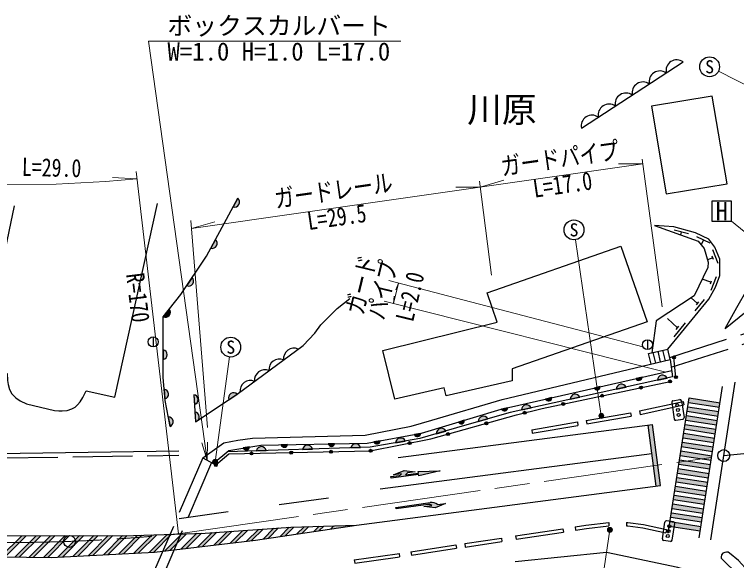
# Model space of a CAD drawing. Units: millimetres at full size, sheet at 1:1000; details may follow other scales. Extents: x 40000 to 680000, y 20000 to 380000.
# Drawn here: x 263454 to 336214, y 259989 to 315000 of the extents above; entities that cross this region are included whole.
import ezdxf
from ezdxf.enums import TextEntityAlignment as Align

# ---------------------------------------------------------------- set-up
doc = ezdxf.new("R2010")
doc.units = ezdxf.units.MM
doc.header["$LTSCALE"] = 1000
doc.linetypes.add('CHAIN', pattern=[18.5, 12, -1.5, 3.5, -1.5])
doc.linetypes.add('DASHED', pattern=[7.5, 6, -1.5])
for name, color, linetype, lineweight in [('M-BGD', 7, 'Continuous', 25), ('M-BMK', 2, 'CHAIN', 13), ('M-BMK-SRVR', 3, 'Continuous', 25), ('M-STR-HTXT', 7, 'Continuous', 13), ('M-STR-STRC', 7, 'Continuous', 25)]:
    doc.layers.add(name, color=color, linetype=linetype, lineweight=lineweight)
doc.layers.add('M-BMK-HTXT', color=7, linetype='Continuous')
doc.styles.add('ＭＳ ゴシック', font='')
doc.styles.get('ＭＳ ゴシック').set_extended_font_data('MS Gothic')

# ---------------------------------------------------------------- blocks, each defined once
blk = doc.blocks.new('open_arrow')
at = {"color": 0, "linetype": 'Continuous', "lineweight": -2}
blk.add_lwpolyline([(7.5, 1.25), (0, 0), (7.5, -1.25)], dxfattribs=at)

msp = doc.modelspace()

# ---------------------------------------------------------------- hatches: boundary and pattern name
at = {"layer": 'M-BGD'}
for points in [[(285954, 296485, -0.82183), (285481, 295614)], [(283699, 292331, -0.82183), (283226, 291461)], [(281363, 288508, -0.82183), (280815, 287682)], [(279046, 285320, -0.82183), (278426, 284547)], [(278440, 281221, -0.82183), (278444, 280230)], [(329751, 280451, -1), (330051, 280451, -0.41421), (329901, 280301, -0.41421)], [(326086, 278331), (326696, 278470, -0.84072)], [(328256, 278151, -0.82183), (329224, 278362)], [(329369, 277996, -0.41421), (329485, 278174, -0.41421), (329663, 278058, -1)], [(329956, 278461, -1), (330256, 278461, -0.41421), (330106, 278311, -0.41421)], [(278540, 277252, -0.82183), (278613, 276264)], [(321857, 277370), (322467, 277508, -0.84072)], [(324106, 277245, -0.82183), (325074, 277456)], [(326439, 277380, -0.41421), (326555, 277558, -0.41421), (326733, 277442, -1)], [(281517, 276686, -0.82183), (281585, 275698)], [(285064, 276194, -0.82183), (285888, 276745)], [(319460, 276231, -0.82183), (320428, 276442)], [(322525, 276558, -0.41421), (322641, 276736, -0.41421), (322818, 276620, -1)], [(316974, 276260), (317585, 276398, -0.84072)], [(318610, 275735, -0.41421), (318726, 275913, -0.41421), (318904, 275797, -1)], [(312536, 275251), (313147, 275389, -0.84072)], [(314545, 275158, -0.82183), (315513, 275369)], [(278949, 274462, -0.82183), (279140, 273490)], [(281636, 274971, -0.82183), (281704, 273982)], [(310193, 273980, -0.82183), (311145, 274255)], [(314712, 274841, -1), (315003, 274913, -0.41421), (314894, 274731, -0.41421)], [(308182, 273937), (308781, 274119, -0.84072)], [(310857, 273774, -1), (311146, 273856, -0.41421), (311043, 273671, -0.41421)], [(306933, 273038, 0.82183), (305981, 272763)], [(307008, 272688, -1), (307297, 272769, -0.41421), (307193, 272584, -0.41421)], [(301854, 271845, -0.82183), (302830, 272017)], [(303755, 272686), (304371, 272798, -0.84072)], [(286514, 271330), (287132, 271432, -0.84072)], [(287832, 271041, -0.82183), (288823, 271071)], [(290336, 271659), (290962, 271671, -0.84072)], [(292480, 271184, -0.82183), (293471, 271215)], [(295077, 271749), (295703, 271761, -0.84072)], [(297345, 271334, -0.82183), (298335, 271365)], [(299677, 271945), (300292, 272057, -0.84072)], [(303114, 271786, -1), (303408, 271844, -0.41421), (303290, 271668, -0.41421)], [(287190, 270772, -0.41421), (287337, 270926, -0.41421), (287490, 270779, -1)], [(291189, 270858, -1), (291489, 270865, -0.41421), (291343, 270712, -0.41421)], [(295188, 270944, -1), (295488, 270951, -0.41421), (295342, 270798, -0.41421)], [(299189, 271014, -1), (299484, 271072, -0.41421), (299365, 270896, -0.41421)], [(283595, 269614, -1), (283895, 269620, -0.41421), (283748, 269467, -0.41421)]]:
    msp.add_hatch(color=256, dxfattribs=at).paths.add_polyline_path(points)
at = {"layer": 'M-STR-HTXT'}
for points in [[(322736, 274759, -0.41421), (322784, 274409, -0.41421), (322434, 274361, -1)], [(283875, 270077, -0.41421), (283825, 269728, -0.41421), (283475, 269779, -1)], [(323246, 262930, -1), (323651, 263222, -0.41421), (323595, 262873, -0.41421)]]:
    msp.add_hatch(color=256, dxfattribs=at).paths.add_polyline_path(points)
at = {"layer": 'M-STR-STRC'}
for points in [[(334551, 275883), (331438, 276365), (331369, 275920), (334482, 275438)], [(331300, 275476), (331231, 275031), (334344, 274549), (334413, 274993)], [(331163, 274586), (331094, 274142), (334207, 273659), (334275, 274104)], [(327750, 273697), (327304, 273639), (328103, 267491), (328550, 267549)], [(331025, 273697), (330956, 273252), (334069, 272770), (334138, 273215)], [(330887, 272807), (330818, 272363), (333931, 271880), (334000, 272325)], [(330749, 271918), (330680, 271473), (333793, 270991), (333862, 271436)], [(330611, 271029), (330542, 270584), (333655, 270102), (333724, 270546)], [(330474, 270139), (330405, 269695), (333518, 269212), (333586, 269657)], [(330336, 269250), (330267, 268805), (333380, 268323), (333449, 268768)], [(304176, 268658), (304195, 268509), (306348, 269016), (304137, 268955), (304157, 268807), (302868, 268639, 0.06275), (303046, 268814), (303840, 268917), (302710, 269072), (301658, 268633), (302452, 268736, -0.13953), (302244, 268558), (301380, 268446), (301399, 268297)], [(330198, 268361), (330129, 267916), (333242, 267434), (333311, 267878)], [(330060, 267471), (329991, 267026), (333104, 266544), (333173, 266989)], [(333035, 266099), (329922, 266582), (329853, 266137), (332966, 265655)], [(306093, 265635), (306885, 265748), (305839, 265295), (304708, 265436), (305499, 265550, 0.20151), (305125, 265647), (301915, 265187), (301893, 265335), (305344, 265830, -0.20151)], [(332897, 265210), (329785, 265692), (329716, 265248), (332829, 264765)], [(329647, 264803), (329578, 264358), (332691, 263876), (332760, 264321)], [(293113, 263411), (292648, 263396), (291918, 262666), (292447, 262745)], [(294611, 263459), (294146, 263444), (293624, 262922), (294153, 263001)], [(297913, 263564), (295644, 263492), (295329, 263177)], [(329509, 263914), (329440, 263469), (332553, 262987), (332622, 263431)], [(280796, 262694), (280330, 262678), (278618, 260965), (279128, 261026)], [(282300, 262748), (281833, 262731), (280261, 261159), (280771, 261219)], [(283844, 262842), (283361, 262809), (281905, 261353), (282415, 261413)], [(285400, 262948), (284917, 262915), (283548, 261546), (284059, 261606)], [(286957, 263055), (286474, 263022), (285192, 261740), (285702, 261800)], [(288514, 263162), (288031, 263129), (286836, 261934), (287346, 261994)], [(290071, 263269), (289587, 263235), (288507, 262155), (289036, 262234)], [(291615, 263363), (291300, 263353), (291144, 263342), (290213, 262411), (290742, 262490)], [(264645, 262493), (264194, 262492), (262061, 260359), (262506, 260354)], [(266096, 262494), (265646, 262494), (263496, 260344), (263941, 260339)], [(267548, 262496), (267097, 262495), (264930, 260328), (265376, 260324)], [(268999, 262497), (268549, 262497), (266365, 260313), (266810, 260308)], [(270451, 262499), (270000, 262498), (267841, 260339), (268316, 260364)], [(271902, 262500), (271452, 262500), (269370, 260418), (269845, 260443)], [(273354, 262502), (272903, 262501), (270899, 260497), (271374, 260522)], [(274805, 262503), (274355, 262503), (272428, 260576), (272903, 260601)], [(276286, 262534), (275819, 262517), (273957, 260655), (274432, 260680)], [(277789, 262587), (277323, 262571), (275486, 260734), (275961, 260759)], [(279293, 262641), (278826, 262624), (277015, 260813), (277490, 260838)]]:
    msp.add_hatch(color=256, dxfattribs=at).paths.add_polyline_path(points)

# ---------------------------------------------------------------- linework, layer by layer
at = {"layer": 'M-BGD'}
for p, q in [((320583, 303534), (330839, 310211)), ((285954, 296485), (285481, 295614)), ((331363, 292893), (329915, 293284)), ((330639, 293088), (330559, 292790)), ((333565, 291952), (332216, 292608)), ((283699, 292331), (283226, 291461)), ((332891, 292280), (332648, 291782)), ((334374, 289905), (333811, 291295)), ((333814, 290487), (333297, 290277)), ((333880, 290325), (333749, 290649)), ((281363, 288508), (280815, 287682)), ((333637, 288017), (332763, 288349)), ((333575, 287853), (333699, 288180)), ((333651, 287209), (334184, 288611)), ((332290, 285899), (331635, 286438)), ((332045, 285130), (332998, 286288)), ((332178, 285764), (332401, 286035)), ((279046, 285320), (278426, 284547)), ((330257, 283426), (329249, 284383)), ((329917, 282541), (331060, 283931)), ((330123, 283264), (330390, 283589)), ((277432, 282516), (277432, 281516)), ((285888, 276745), (292533, 281667)), ((327240, 282234), (327240, 281234)), ((278440, 281221), (278444, 280230)), ((327338, 280835), (329284, 281298)), ((328079, 279881), (327825, 280951)), ((328566, 279997), (328311, 281067)), ((329052, 280112), (328798, 281182)), ((329539, 280228), (329284, 281298)), ((327593, 279765), (327338, 280835)), ((329539, 280228), (329763, 278480)), ((330106, 278461), (329901, 280451)), ((326696, 278470), (326086, 278331)), ((328256, 278151), (329224, 278362)), ((278540, 277252), (278613, 276264)), ((322467, 277508), (321857, 277370)), ((324106, 277245), (325074, 277456)), ((281517, 276686), (281585, 275698)), ((285064, 276194), (285888, 276745)), ((317585, 276398), (316974, 276260)), ((319460, 276231), (320428, 276442)), ((326419, 275054), (330822, 276016)), ((330822, 276016), (330897, 275674)), ((313147, 275389), (312536, 275251)), ((314545, 275158), (315513, 275369)), ((326419, 275054), (326494, 274712)), ((326494, 274712), (330897, 275674)), ((278949, 274462), (279140, 273490)), ((281636, 274971), (281704, 273982)), ((321065, 274101), (325527, 274864)), ((321124, 273756), (325586, 274519)), ((325527, 274864), (325586, 274519)), ((308781, 274119), (308182, 273937)), ((310193, 273980), (311145, 274255)), ((315572, 273161), (320171, 273948)), ((315631, 272816), (320230, 273603)), ((320171, 273948), (320230, 273603)), ((321065, 274101), (321124, 273756)), ((305981, 272763), (306933, 273038)), ((315572, 273161), (315631, 272816)), ((304371, 272798), (303755, 272686)), ((287132, 271432), (286514, 271330)), ((290962, 271671), (290336, 271659)), ((295703, 271761), (295077, 271749)), ((300292, 272057), (299677, 271945)), ((301854, 271845), (302830, 272017)), ((238467, 270456), (280018, 271039)), ((287832, 271041), (288823, 271071)), ((292480, 271184), (293471, 271215)), ((297345, 271334), (298335, 271365)), ((282426, 270326), (283481, 269770)), ((323358, 263827), (323358, 263477)), ((325125, 263828), (325125, 263478)), ((313951, 262476), (318720, 263197)), ((314003, 262130), (318772, 262851)), ((318720, 263197), (318772, 262851)), ((319950, 263383), (320002, 263037)), ((329157, 263127), (329083, 262785)), ((308823, 261701), (312525, 262260)), ((312525, 262260), (312577, 261914)), ((313951, 262476), (314003, 262130)), ((303405, 260881), (307941, 261567)), ((303457, 260535), (307994, 261221)), ((307941, 261567), (307994, 261221)), ((308823, 261701), (308875, 261354)), ((308875, 261354), (312577, 261914)), ((302215, 260701), (302267, 260355)), ((303405, 260881), (303457, 260535)), ((297691, 260057), (297740, 259710))]:
    msp.add_line(p, q, dxfattribs=at)
at = {"layer": 'M-BGD', "linetype": 'DASHED'}
for p, q in [((329484, 280457), (364324, 291589)), ((329638, 279457), (364735, 290693)), ((334922, 270560), (363856, 273674)), ((239342, 270018), (280024, 270589)), ((282426, 270326), (275662, 254585)), ((283313, 269858), (276564, 254151))]:
    msp.add_line(p, q, dxfattribs=at)
at = {"layer": 'M-BGD'}
for points in [[(335077, 283379), (337165, 285073), (338476, 286490), (339770, 288206), (340350, 289039), (341263, 290844), (341924, 292556), (342497, 294247), (342843, 295914), (343221, 300201), (344235, 309916)], [(279140, 273490), (278625, 276112), (278452, 278440), (278426, 284547), (280212, 286774), (282789, 290656), (285954, 296485)], [(263420, 295711), (260010, 279386), (262716, 278821), (262768, 278112), (262825, 277713), (262954, 277209), (263204, 276792), (263578, 276394), (264039, 276071), (264668, 275785), (267480, 275112), (267911, 275054), (268254, 275056), (268780, 275113), (269236, 275262), (269562, 275441), (269817, 275674), (270070, 275971), (270350, 276408), (270671, 277082), (273561, 276449), (277866, 295966)], [(327943, 293728), (332346, 292149), (332938, 291430), (333366, 290057), (333310, 289499), (331951, 286643), (328112, 284151), (327693, 280920)], [(329284, 281298), (333406, 286312), (334097, 287538), (334537, 288693), (334523, 290336), (334028, 291557), (333416, 292359), (332070, 293013), (329890, 293601), (327943, 293728)], [(335077, 283379), (336257, 285471), (337272, 287299), (337836, 289186), (338818, 293534)], [(292533, 281667), (293720, 282905), (294328, 283727), (295986, 285365), (297234, 286372)], [(282426, 270326), (284559, 271841), (285971, 272130), (287424, 272309), (298804, 272611), (303418, 273524), (305511, 274141), (312603, 276200), (329539, 280228)], [(283481, 269770), (285051, 271088), (288272, 271620), (299010, 271824), (304484, 272818), (312479, 275238), (329677, 279148)], [(283745, 269617), (285066, 270727), (299283, 271032), (305424, 272240), (314048, 274675), (316638, 275321), (329516, 278027)], [(329763, 278480), (313419, 274912), (308797, 273577), (304309, 272279), (299312, 271395), (284886, 270950)], [(281517, 276686), (281706, 273948), (285888, 276745)], [(319950, 263383), (321042, 263548), (323358, 263827)], [(320002, 263037), (321089, 263202), (323358, 263475)], [(325125, 263828), (325266, 263828), (326840, 263632), (329157, 263127)], [(325125, 263478), (325244, 263478), (326781, 263287), (329083, 262785)], [(297691, 260057), (302012, 260671), (302215, 260701)], [(333980, 247438), (336649, 248043), (336830, 251769), (336598, 253205), (336075, 254467), (335242, 255771), (334340, 256913), (333278, 257917), (332048, 258736), (330292, 259293), (323103, 260805), (313907, 259864)], [(297740, 259710), (302063, 260324), (302267, 260355)]]:
    msp.add_lwpolyline(points, dxfattribs=at)
for points in [[(329117, 296918), (335254, 297952), (333767, 306781), (327629, 305747)], [(301788, 276242), (300571, 281160), (312078, 284005), (311086, 286967), (324544, 291644), (327192, 284022), (313614, 279304), (313614, 278107), (306952, 276591), (306769, 277393)], [(334671, 260222), (335245, 259657), (335921, 259011), (336760, 258015), (337462, 257076), (337572, 257018), (337744, 256998), (337931, 257016), (338079, 257112), (338204, 257283), (338232, 257472), (338213, 257687), (338079, 257950), (337390, 258931), (336419, 260006), (335491, 260748), (335377, 260825), (335212, 260849), (335020, 260816), (334817, 260720), (334709, 260558), (334667, 260315)]]:
    msp.add_lwpolyline(points, close=True, dxfattribs=at)
for centre, radius in [((277432, 282016), 500), ((327240, 281734), 500), ((329901, 280451), 150), ((329516, 278027), 150), ((330106, 278461), 150), ((326586, 277411), 150), ((322672, 276589), 150), ((318757, 275766), 150), ((314858, 274877), 150), ((311002, 273815), 150), ((307152, 272728), 150), ((303261, 271815), 150), ((287340, 270776), 150), ((291339, 270862), 150), ((295338, 270948), 150), ((299336, 271043), 150), ((283745, 269617), 150)]:
    msp.add_circle(centre, radius, dxfattribs=at)
for centre, radius, start, end in [((330195, 309331), 1091, 53.82815, 192.30119), ((328486, 308218), 1091, 53.82815, 192.30119), ((326777, 307105), 1091, 53.82815, 192.30119), ((325067, 305992), 1091, 53.82815, 192.30119), ((323358, 304880), 1091, 53.82815, 192.30119), ((321649, 303767), 1091, 53.82815, 192.30119), ((285632, 296096), 505, 252.66587, 50.32406), ((283377, 291943), 505, 252.66587, 50.32406), ((281007, 288149), 505, 247.59192, 45.25011), ((278660, 284994), 505, 242.4481, 40.10629), ((278344, 280725), 505, 281.41533, 79.07352), ((291616, 280323), 1056, 66.93913, 186.11719), ((290152, 279239), 1056, 66.93913, 186.11719), ((288688, 278154), 1056, 66.93913, 186.11719), ((287224, 277070), 1056, 66.93913, 186.11719), ((326379, 278454), 318, 202.69957, 2.9173), ((328761, 278161), 505, 23.48633, 181.14452), ((278479, 276751), 505, 285.41245, 83.07064), ((322150, 277492), 318, 202.69957, 2.9173), ((324611, 277255), 505, 23.48633, 181.14452), ((281454, 276185), 505, 285.12408, 82.78227), ((285531, 276389), 505, 44.95578, 202.61397), ((319965, 276241), 505, 23.48633, 181.14452), ((317267, 276382), 318, 202.69957, 2.9173), ((312829, 275373), 318, 202.69957, 2.9173), ((315050, 275168), 505, 23.48633, 181.14452), ((278949, 273957), 505, 292.28952, 89.94771), ((281572, 274470), 505, 285.12408, 82.78227), ((310696, 274024), 505, 27.27988, 184.93807), ((308466, 274080), 318, 206.72775, 6.94548), ((306484, 272806), 505, 27.3044, 184.96259), ((302359, 271835), 505, 21.20131, 178.8595), ((304053, 272795), 318, 200.1855, 0.40323), ((286814, 271434), 318, 199.26231, 359.48004), ((288330, 270958), 505, 12.93808, 170.59627), ((290648, 271720), 318, 190.98154, 351.19927), ((292978, 271102), 505, 12.93808, 170.59627), ((295389, 271810), 318, 190.98154, 351.19927), ((297843, 271252), 505, 12.93808, 170.59627), ((299975, 272055), 318, 200.1855, 0.40323)]:
    msp.add_arc(centre, radius, start, end, dxfattribs=at)
at = {"layer": 'M-BMK'}
msp.add_line((280196, 262707), (334922, 270560), dxfattribs=at)
msp.add_arc((262661, 431801), 170000, 250.49241, 275.92064, dxfattribs=at)
at = {"layer": 'M-BMK-SRVR'}
for centre in [(334922, 270560), (269000, 261919)]:
    msp.add_circle(centre, 600, dxfattribs=at)
at = {"layer": 'M-STR-HTXT'}
for p, q in [((347470, 302659), (334390, 309275)), ((281302, 293433), (326774, 299958)), ((326774, 299958), (324319, 299951)), ((328734, 285536), (326712, 300419)), ((279992, 262686), (275711, 299171)), ((275796, 298446), (273344, 298577)), ((310394, 297607), (307939, 297600)), ((311517, 288747), (310318, 298209)), ((310394, 297607), (312752, 298291)), ((282899, 273377), (281238, 294238)), ((281302, 293433), (283660, 294116)), ((343591, 287644), (335719, 294182)), ((322585, 274560), (319978, 292312)), ((326786, 281524), (301162, 288202)), ((301650, 285895), (302144, 287946)), ((302144, 287946), (301874, 287261)), ((328954, 278983), (300713, 286132)), ((301650, 285895), (301721, 286628)), ((283675, 269928), (285112, 280496)), ((323448, 263076), (320760, 245425))]:
    msp.add_line(p, q, dxfattribs=at)
for points in [[(282870, 270092), (276972, 312302), (302372, 312302)], [(250565, 298349), (259605, 297835), (267674, 297894), (272641, 298173), (275796, 298446)]]:
    msp.add_lwpolyline(points, dxfattribs=at)
for centre in [(322585, 274560), (283675, 269928), (323448, 263076)]:
    msp.add_circle(centre, 250, dxfattribs=at)
at = {"layer": 'M-STR-STRC'}
for p, q in [((333627, 262081), (336089, 277972)), ((332441, 262265), (334804, 277513)), ((329328, 262747), (331438, 276365)), ((329683, 275923), (329938, 274242)), ((329809, 276094), (330501, 276199)), ((330672, 276073), (330926, 274392)), ((331369, 275920), (334482, 275438)), ((331438, 276365), (334551, 275883)), ((331300, 275476), (334413, 274993)), ((331163, 274586), (334275, 274104)), ((331231, 275031), (334344, 274549)), ((302114, 270363), (327750, 273697)), ((328103, 267491), (327304, 273639)), ((328550, 267549), (327750, 273697)), ((330108, 274116), (330801, 274221)), ((331025, 273697), (334138, 273215)), ((331094, 274142), (334207, 273659)), ((330956, 273252), (334069, 272770)), ((330818, 272363), (333931, 271880)), ((330887, 272807), (334000, 272325)), ((330680, 271473), (333793, 270991)), ((330749, 271918), (333862, 271436)), ((300293, 267202), (327678, 270763)), ((330611, 271029), (333724, 270546)), ((330474, 270139), (333586, 269657)), ((330542, 270584), (333655, 270102)), ((330336, 269250), (333449, 268768)), ((330405, 269695), (333518, 269212)), ((330267, 268805), (333380, 268323)), ((330129, 267916), (333242, 267434)), ((330198, 268361), (333311, 267878)), ((297913, 263564), (328550, 267549)), ((330060, 267471), (333173, 266989)), ((329922, 266582), (333035, 266099)), ((329991, 267026), (333104, 266544)), ((290141, 265640), (295097, 266298)), ((329785, 265692), (332897, 265210)), ((329853, 266137), (332966, 265655)), ((280035, 264225), (284985, 264925)), ((329716, 265248), (332829, 264765)), ((329578, 264358), (332691, 263876)), ((329647, 264803), (332760, 264321)), ((291918, 262666), (292648, 263396)), ((292447, 262745), (293113, 263411)), ((293624, 262922), (294146, 263444)), ((294153, 263001), (294611, 263459)), ((295329, 263177), (295644, 263492)), ((328736, 262192), (328997, 263872)), ((329859, 263890), (329168, 263997)), ((329440, 263469), (332553, 262987)), ((329509, 263914), (332622, 263431)), ((329724, 262039), (329985, 263719)), ((278618, 260965), (280330, 262678)), ((279128, 261026), (280796, 262694)), ((280261, 261159), (281833, 262731)), ((280771, 261219), (282300, 262748)), ((281905, 261353), (283361, 262809)), ((282415, 261413), (283844, 262842)), ((283548, 261546), (284917, 262915)), ((284059, 261606), (285400, 262948)), ((285192, 261740), (286474, 263022)), ((285702, 261800), (286957, 263055)), ((286836, 261934), (288031, 263129)), ((287346, 261994), (288514, 263162)), ((288507, 262155), (289587, 263235)), ((289036, 262234), (290071, 263269)), ((290213, 262411), (291144, 263342)), ((290742, 262490), (291615, 263363)), ((262061, 260359), (264194, 262492)), ((262506, 260354), (264645, 262493)), ((263496, 260344), (265646, 262494)), ((263941, 260339), (266096, 262494)), ((264930, 260328), (267097, 262495)), ((265376, 260324), (267548, 262496)), ((266365, 260313), (268549, 262497)), ((266810, 260308), (268999, 262497)), ((267841, 260339), (270000, 262498)), ((268316, 260364), (270451, 262499)), ((269370, 260418), (271452, 262500)), ((269845, 260443), (271902, 262500)), ((270899, 260497), (272903, 262501)), ((271374, 260522), (273354, 262502)), ((272428, 260576), (274355, 262503)), ((272903, 260601), (274805, 262503)), ((273957, 260655), (275819, 262517)), ((274432, 260680), (276286, 262534)), ((275486, 260734), (277323, 262571)), ((275961, 260759), (277789, 262587)), ((277015, 260813), (278826, 262624)), ((277490, 260838), (279293, 262641)), ((329553, 261914), (328861, 262021))]:
    msp.add_line(p, q, dxfattribs=at)
msp.add_lwpolyline([(333719, 294182), (335719, 294182), (335719, 296182), (333719, 296182)], close=True, dxfattribs=at)
for points in [[(302868, 268639), (304157, 268807), (304137, 268955), (306348, 269016), (304195, 268509), (304176, 268658), (301399, 268297), (301380, 268446), (302244, 268558)], [(302452, 268736), (301658, 268633), (302710, 269072), (303840, 268917), (303046, 268814)], [(226741, 265639), (236765, 264080), (242551, 263512), (253605, 262691), (261768, 262490), (275442, 262504), (282664, 262761), (291300, 263353), (297913, 263564)], [(226741, 265639), (230459, 264584), (237954, 263012), (245146, 261840), (253927, 260793), (259653, 260385), (267169, 260305), (277567, 260842), (287741, 262040), (297913, 263564)], [(305125, 265647), (301915, 265187), (301893, 265335), (305344, 265830)], [(306093, 265635), (306885, 265748), (305839, 265295), (304708, 265436), (305499, 265550)]]:
    msp.add_lwpolyline(points, dxfattribs=at)
for centre, radius in [((333498, 309727), 1000), ((319833, 293301), 1000), ((285247, 281486), 1000), ((330230, 275652), 150), ((330305, 275157), 150), ((330380, 274663), 150), ((329437, 263449), 150), ((329360, 262955), 150), ((329284, 262461), 150)]:
    msp.add_circle(centre, radius, dxfattribs=at)
for centre, radius, start, end in [((329831, 275945), 150, 98.62011, 188.62011), ((330523, 276050), 150, 8.62011, 98.62011), ((330778, 274369), 150, 278.62011, 8.62011), ((330086, 274265), 150, 188.62011, 278.62011), ((302034, 269012), 500, 294.75232, 326.52532), ((302264, 269437), 1000, 307.09942, 321.46093), ((305196, 265152), 500, 52.59266, 98.16566), ((305486, 264840), 1000, 52.59266, 98.16566), ((329145, 263849), 150, 81.19262, 171.19262), ((329837, 263742), 150, 351.19262, 81.19262), ((328884, 262169), 150, 171.19262, 261.19262), ((329576, 262062), 150, 261.19262, 351.19262)]:
    msp.add_arc(centre, radius, start, end, dxfattribs=at)

# ---------------------------------------------------------------- block references
at = {"layer": 'M-STR-HTXT', "xscale": 240, "yscale": 240, "rotation": 98}
msp.add_blockref('open_arrow', (282870, 270092), dxfattribs=at)

# ---------------------------------------------------------------- texts
at = {"layer": 'M-BMK-HTXT', "style": 'ＭＳ ゴシック'}
msp.add_text('川原', height=2566, dxfattribs=at).set_placement((312565, 305430), align=Align.MIDDLE_CENTER)
at = {"layer": 'M-STR-HTXT', "style": 'ＭＳ ゴシック'}
for s, p in [('ボックスカルバート', (278872, 312402)), ('W=1.0 H=1.0 L=17.0', (278872, 309802))]:
    msp.add_text(s, height=1833, dxfattribs=at).set_placement(p, align=Align.BOTTOM_LEFT)
at = {"layer": 'M-STR-HTXT', "style": 'ＭＳ ゴシック', "width": 0.8}
for s, rotation, p in [('ガードパイプ', 8.166, (318613, 299070)), ('側\u3000溝\u3000L=29.0', 358.647, (263169, 298213)), ('ガードレール', 8.166, (295807, 295807)), ('ガード', 76.441, (299812, 287434)), ('パイプ', 76.441, (301947, 286909))]:
    msp.add_text(s, height=1833, rotation=rotation, dxfattribs=at).set_placement(p, align=Align.BOTTOM_CENTER)
for s, rotation, p in [('L=17.0', 8.166, (318552, 298778)), ('L=29.5', 8.166, (295801, 295513)), ('L=2.0', 76.441, (302412, 286796))]:
    msp.add_text(s, height=1833, rotation=rotation, dxfattribs=at).set_placement(p, align=Align.TOP_CENTER)
msp.add_text('R=170', height=1833, rotation=277.009, dxfattribs=at).set_placement((276512, 289061), align=Align.TOP_LEFT)
at = {"layer": 'M-STR-STRC', "style": 'ＭＳ ゴシック'}
for s, height, p in [('S', 1320, (333498, 309727)), ('H', 1833, (334719, 295182)), ('S', 1320, (319833, 293301)), ('S', 1320, (285247, 281486))]:
    msp.add_text(s, height=height, dxfattribs=at).set_placement(p, align=Align.MIDDLE_CENTER)

doc.saveas('drawing.dxf')
